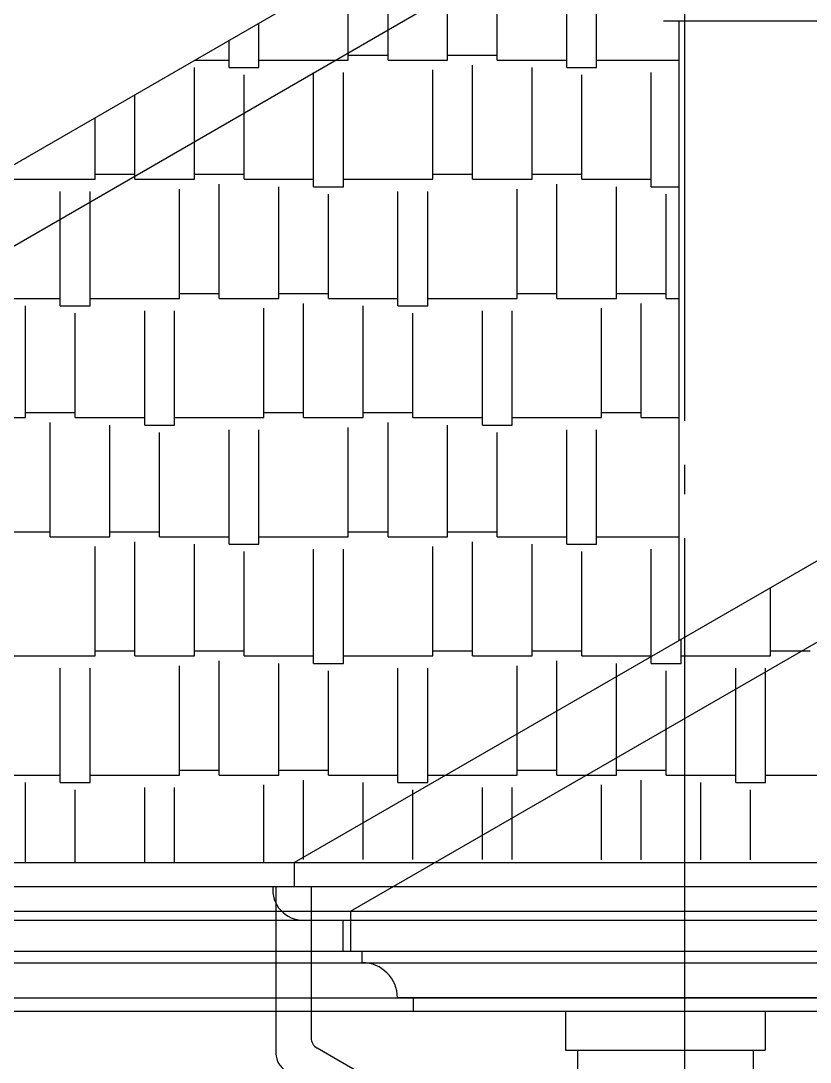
# Model space of a CAD drawing. Extents: x -133165 to 20117, y 15722 to 63536.
# Drawn here: x -127241 to -125222, y 55044 to 57708 of the extents above; entities that cross this region are included whole.
import ezdxf

# ---------------------------------------------------------------- set-up
doc = ezdxf.new("R2010")
doc.units = 0
doc.linetypes.add('GOST2_303_5', pattern=[24, 20, -1.5, 1, -1.5])
doc.layers.get('0').update_dxf_attribs({"linetype": 'CONTINUOUS'})
doc.layers.add('AXIS', color=7, linetype='GOST2_303_5')

# ---------------------------------------------------------------- blocks, each defined once
blk = doc.blocks.new('*X252')
at = {"linetype": 'CONTINUOUS', "ltscale": 10}
for p, q in [((-125653.8, 57912), (-125653.8, 58058.5)), ((-125755.4, 57912), (-125755.4, 57999.9)), ((-125907.6, 57912), (-125755.4, 57912)), ((-125755.4, 57924.7), (-125653.8, 57924.7)), ((-125653.8, 57912), (-125567.4, 57912)), ((-125844.3, 57732.4), (-125844.3, 57880.2)), ((-125768.1, 57745.8), (-125768.1, 57880.2)), ((-126022.1, 57701), (-126022.1, 57845.9)), ((-126149.1, 57678.6), (-126149.1, 57772.6)), ((-126301.5, 57651.7), (-126301.5, 57684.6))]:
    blk.add_line(p, q, dxfattribs=at)
blk = doc.blocks.new('*X253')
at = {"linetype": 'CONTINUOUS', "ltscale": 10}
for p, q in [((-126301.5, 57684.6), (-126301.5, 57892.4)), ((-126403.1, 57633.8), (-126403.1, 57833.8)), ((-126631.7, 57593.5), (-126631.7, 57701.8)), ((-126707.9, 57588.1), (-126707.9, 57657.8)), ((-126796.8, 57564.4), (-126796.8, 57588.1)), ((-126795.5, 57607.2), (-126707.9, 57607.2)), ((-126707.9, 57588.1), (-126662.2, 57588.1)), ((-126631.7, 57607.2), (-126554.1, 57607.2))]:
    blk.add_line(p, q, dxfattribs=at)
blk = doc.blocks.new('*X254')
at = {"linetype": 'CONTINUOUS', "ltscale": 10}
for p, q in [((-126403.1, 57625.9), (-126403.1, 57633.8)), ((-126662.2, 57588.1), (-126631.7, 57588.1)), ((-126631.7, 57588.1), (-126631.7, 57593.5)), ((-126554.1, 57607.2), (-126435.5, 57607.2)), ((-126796.8, 57398.6), (-126796.8, 57564.4)), ((-126669.8, 57471.9), (-126669.8, 57569.1)), ((-126492, 57574.6), (-126492, 57575.4)), ((-126949.2, 57310.6), (-126949.2, 57518.5)), ((-127050.8, 57302.4), (-127050.8, 57459.8)), ((-127279.4, 57283.3), (-127279.4, 57327.8)), ((-127279.4, 57302.4), (-127050.8, 57302.4)), ((-127050.8, 57315.1), (-126949.2, 57315.1)), ((-127355.6, 57283.3), (-127355.6, 57283.8)), ((-127355.6, 57283.3), (-127279.4, 57283.3)), ((-127139.7, 57200.6), (-127139.7, 57270.7)), ((-127063.5, 57244.6), (-127063.5, 57270.7)), ((-127317.5, 57098), (-127317.5, 57264.3)), ((-127444.5, 57024.7), (-127444.5, 57232.5)), ((-127596.9, 56997.6), (-127596.9, 57144.5)), ((-127698.5, 56997.6), (-127698.5, 57085.9)), ((-127698.5, 57010.3), (-127596.9, 57010.3)), ((-127851.4, 56997.6), (-127698.5, 56997.6)), ((-127596.9, 56997.6), (-127491.4, 56997.6)), ((-127787.4, 56826.7), (-127787.4, 56965.8)), ((-127711.2, 56870.7), (-127711.2, 56965.8)), ((-127965.2, 56724), (-127965.2, 56931.9)), ((-128092.2, 56692.8), (-128092.2, 56858.6)), ((-128244.6, 56692.8), (-128244.6, 56770.6)), ((-128346.2, 56692.8), (-128346.2, 56711.9)), ((-128379.3, 56692.8), (-128346.2, 56692.8)), ((-128346.2, 56705.5), (-128244.6, 56705.5)), ((-128244.6, 56692.8), (-128092.2, 56692.8)), ((-128092.2, 56705.5), (-127997.3, 56705.5)), ((-128435.1, 56452.7), (-128435.1, 56660.6)), ((-128358.9, 56496.7), (-128358.9, 56661)), ((-128130.3, 56628.7), (-128130.3, 56667.4)), ((-128612.9, 56388), (-128612.9, 56557.9)), ((-128739.9, 56388), (-128739.9, 56484.6)), ((-128892.3, 56388), (-128892.3, 56396.6)), ((-128739.9, 56400.7), (-128612.9, 56400.7)), ((-128892.3, 56388), (-128739.9, 56388)), ((-128778, 56254.8), (-128778, 56362.6)), ((-128676.4, 56313.4), (-128676.4, 56375.3)), ((-128612.9, 56388), (-128547.2, 56388)), ((-129006.6, 56218.9), (-129006.6, 56330.6)), ((-129082.8, 56198.5), (-129082.8, 56286.6)), ((-129260.6, 56083.2), (-129260.6, 56184)), ((-129387.6, 56083.2), (-129387.6, 56110.7)), ((-129387.6, 56095.9), (-129260.6, 56095.9)), ((-129435.1, 56083.2), (-129387.6, 56083.2)), ((-129324.1, 55939.5), (-129324.1, 56070.5)), ((-129260.6, 56083.2), (-129195.9, 56083.2)), ((-129425.7, 55880.8), (-129425.7, 56057.8)), ((-129654.3, 55759.3), (-129654.3, 55956.7)), ((-129730.5, 55759.3), (-129730.5, 55912.7)), ((-129908.3, 55778.4), (-129908.3, 55810)), ((-129941.1, 55791.1), (-129908.3, 55791.1)), ((-129908.3, 55778.4), (-129730.5, 55778.4)), ((-129654.3, 55778.4), (-129603.1, 55778.4)), ((-129971.8, 55565.5), (-129971.8, 55765.7)), ((-129819.4, 55653.5), (-129819.4, 55759.3)), ((-129730.5, 55759.3), (-129654.3, 55759.3)), ((-129692.4, 55726.8), (-129692.4, 55740.3)), ((-130073.4, 55554.7), (-130073.4, 55714.7)), ((-130302, 55554.7), (-130302, 55582.7))]:
    blk.add_line(p, q, dxfattribs=at)
blk = doc.blocks.new('*X255')
at = {"linetype": 'CONTINUOUS', "ltscale": 10}
for p, q in [((-125844.3, 57588.1), (-125844.3, 57732.4)), ((-125768.1, 57588.1), (-125768.1, 57745.8)), ((-126022.1, 57607.2), (-126022.1, 57701)), ((-126149.1, 57607.2), (-126149.1, 57678.6)), ((-126301.5, 57607.2), (-126301.5, 57651.7)), ((-126403.1, 57607.2), (-126403.1, 57625.9)), ((-126403.1, 57619.9), (-126301.5, 57619.9)), ((-126149.1, 57619.9), (-126022.1, 57619.9)), ((-126435.5, 57607.2), (-126403.1, 57607.2)), ((-126301.5, 57607.2), (-126149.1, 57607.2)), ((-126085.6, 57302.4), (-126085.6, 57594.5)), ((-126022.1, 57607.2), (-125844.3, 57607.2)), ((-125933.2, 57302.4), (-125933.2, 57588.1)), ((-125844.3, 57588.1), (-125768.1, 57588.1)), ((-125768.1, 57607.2), (-125557.6, 57607.2)), ((-126492, 57283.3), (-126492, 57574.6)), ((-126415.8, 57283.3), (-126415.8, 57575.4)), ((-126187.2, 57302.4), (-126187.2, 57581.8)), ((-125806.2, 57302.4), (-125806.2, 57569.1)), ((-125628.4, 57283.3), (-125628.4, 57575.4)), ((-126669.8, 57302.4), (-126669.8, 57471.9)), ((-126796.8, 57302.4), (-126796.8, 57398.6)), ((-126949.2, 57302.4), (-126949.2, 57310.6)), ((-126949.2, 57302.4), (-126796.8, 57302.4)), ((-126796.8, 57315.1), (-126669.8, 57315.1)), ((-126669.8, 57302.4), (-126492, 57302.4)), ((-126415.8, 57302.4), (-126187.2, 57302.4)), ((-126187.2, 57315.1), (-126085.6, 57315.1)), ((-126085.6, 57302.4), (-125933.2, 57302.4)), ((-125933.2, 57315.1), (-125806.2, 57315.1)), ((-125806.2, 57302.4), (-125628.4, 57302.4)), ((-126834.9, 56997.6), (-126834.9, 57277)), ((-126733.3, 56997.6), (-126733.3, 57289.7)), ((-126580.9, 56997.6), (-126580.9, 57283.3)), ((-126492, 57283.3), (-126415.8, 57283.3)), ((-126276.1, 56978.5), (-126276.1, 57270.6)), ((-126199.9, 56978.5), (-126199.9, 57270.6)), ((-125971.3, 56997.6), (-125971.3, 57277)), ((-125869.7, 56997.6), (-125869.7, 57289.7)), ((-125717.3, 56997.6), (-125717.3, 57283.3)), ((-125628.4, 57283.3), (-125557.6, 57283.3)), ((-127063.5, 56978.5), (-127063.5, 57244.6)), ((-126453.9, 56997.6), (-126453.9, 57264.3)), ((-125590.3, 56997.6), (-125590.3, 57264.3)), ((-127139.7, 56978.5), (-127139.7, 57200.6)), ((-126834.9, 57010.3), (-126733.3, 57010.3)), ((-126580.9, 57010.3), (-126453.9, 57010.3)), ((-125971.3, 57010.3), (-125869.7, 57010.3)), ((-125717.3, 57010.3), (-125590.3, 57010.3)), ((-127317.5, 56997.6), (-127139.7, 56997.6)), ((-127228.6, 56692.8), (-127228.6, 56978.5)), ((-127139.7, 56978.5), (-127063.5, 56978.5)), ((-127063.5, 56997.6), (-126834.9, 56997.6)), ((-126733.3, 56997.6), (-126580.9, 56997.6)), ((-126517.4, 56692.8), (-126517.4, 56984.9)), ((-126453.9, 56997.6), (-126276.1, 56997.6)), ((-126365, 56692.8), (-126365, 56978.5)), ((-126276.1, 56978.5), (-126199.9, 56978.5)), ((-126199.9, 56997.6), (-125971.3, 56997.6)), ((-125869.7, 56997.6), (-125717.3, 56997.6)), ((-125653.8, 56692.8), (-125653.8, 56984.9)), ((-125590.3, 56997.6), (-125557.6, 56997.6)), ((-127101.6, 56692.8), (-127101.6, 56959.5)), ((-126923.8, 56673.7), (-126923.8, 56965.8)), ((-126847.6, 56673.7), (-126847.6, 56965.8)), ((-126619, 56692.8), (-126619, 56972.2)), ((-126238, 56692.8), (-126238, 56959.5)), ((-126060.2, 56673.7), (-126060.2, 56965.8)), ((-125984, 56673.7), (-125984, 56965.8)), ((-125755.4, 56692.8), (-125755.4, 56972.2)), ((-127381, 56692.8), (-127228.6, 56692.8)), ((-127228.6, 56705.5), (-127101.6, 56705.5)), ((-127101.6, 56692.8), (-126923.8, 56692.8)), ((-126847.6, 56692.8), (-126619, 56692.8)), ((-126619, 56705.5), (-126517.4, 56705.5)), ((-126517.4, 56692.8), (-126365, 56692.8)), ((-126365, 56705.5), (-126238, 56705.5)), ((-126238, 56692.8), (-126060.2, 56692.8)), ((-125984, 56692.8), (-125755.4, 56692.8)), ((-125755.4, 56705.5), (-125653.8, 56705.5)), ((-125653.8, 56692.8), (-125557.6, 56692.8)), ((-127165.1, 56388), (-127165.1, 56680.1)), ((-127012.7, 56388), (-127012.7, 56673.7)), ((-126923.8, 56673.7), (-126847.6, 56673.7)), ((-126707.9, 56368.9), (-126707.9, 56661)), ((-126631.7, 56368.9), (-126631.7, 56661)), ((-126403.1, 56388), (-126403.1, 56667.4)), ((-126301.5, 56388), (-126301.5, 56680.1)), ((-126149.1, 56388), (-126149.1, 56673.7)), ((-126060.2, 56673.7), (-125984, 56673.7)), ((-125844.3, 56368.9), (-125844.3, 56661)), ((-125768.1, 56368.9), (-125768.1, 56661)), ((-126885.7, 56388), (-126885.7, 56654.7)), ((-126022.1, 56388), (-126022.1, 56654.7)), ((-127266.7, 56400.7), (-127165.1, 56400.7)), ((-127012.7, 56400.7), (-126885.7, 56400.7)), ((-126403.1, 56400.7), (-126301.5, 56400.7)), ((-126149.1, 56400.7), (-126022.1, 56400.7)), ((-127165.1, 56388), (-127012.7, 56388)), ((-127050.8, 56083.2), (-127050.8, 56362.6)), ((-126949.2, 56083.2), (-126949.2, 56375.3)), ((-126885.7, 56388), (-126707.9, 56388)), ((-126796.8, 56083.2), (-126796.8, 56368.9)), ((-126707.9, 56368.9), (-126631.7, 56368.9)), ((-126631.7, 56388), (-126403.1, 56388)), ((-126301.5, 56388), (-126149.1, 56388)), ((-126187.2, 56083.2), (-126187.2, 56362.6)), ((-126085.6, 56083.2), (-126085.6, 56375.3)), ((-126022.1, 56388), (-125844.3, 56388)), ((-125933.2, 56083.2), (-125933.2, 56368.9)), ((-125844.3, 56368.9), (-125768.1, 56368.9)), ((-125768.1, 56388), (-125557.6, 56388)), ((-126669.8, 56083.2), (-126669.8, 56349.9)), ((-126492, 56064.1), (-126492, 56356.2)), ((-126415.8, 56064.1), (-126415.8, 56356.2)), ((-125806.2, 56083.2), (-125806.2, 56349.9)), ((-125628.4, 56081.7), (-125628.4, 56356.2)), ((-127050.8, 56095.9), (-126949.2, 56095.9)), ((-126796.8, 56095.9), (-126669.8, 56095.9)), ((-126187.2, 56095.9), (-126085.6, 56095.9)), ((-125933.2, 56095.9), (-125806.2, 56095.9)), ((-127279.4, 56083.2), (-127050.8, 56083.2)), ((-126949.2, 56083.2), (-126796.8, 56083.2)), ((-126733.3, 55778.4), (-126733.3, 56070.5)), ((-126669.8, 56083.2), (-126492, 56083.2)), ((-126415.8, 56083.2), (-126187.2, 56083.2)), ((-126085.6, 56083.2), (-125933.2, 56083.2)), ((-125869.7, 55942.4), (-125869.7, 56070.5)), ((-125806.2, 56083.2), (-125628.4, 56083.2)), ((-127139.7, 55759.3), (-127139.7, 56051.4)), ((-127063.5, 55759.3), (-127063.5, 56051.4)), ((-126834.9, 55778.4), (-126834.9, 56057.8)), ((-126580.9, 55778.4), (-126580.9, 56064.1)), ((-126492, 56064.1), (-126415.8, 56064.1)), ((-126453.9, 55778.4), (-126453.9, 56045.1)), ((-126276.1, 55759.3), (-126276.1, 56051.4)), ((-126199.9, 55759.3), (-126199.9, 56051.4)), ((-125971.3, 55883.7), (-125971.3, 56057.8)), ((-125717.3, 56030.4), (-125717.3, 56064.1)), ((-127317.5, 55778.4), (-127139.7, 55778.4)), ((-127063.5, 55778.4), (-126834.9, 55778.4)), ((-126834.9, 55791.1), (-126733.3, 55791.1)), ((-126733.3, 55778.4), (-126580.9, 55778.4)), ((-126580.9, 55791.1), (-126453.9, 55791.1)), ((-126453.9, 55778.4), (-126276.1, 55778.4)), ((-126199.9, 55778.4), (-126153.7, 55778.4)), ((-127228.6, 55554.7), (-127228.6, 55759.3)), ((-127139.7, 55759.3), (-127063.5, 55759.3)), ((-126619, 55554.7), (-126619, 55753)), ((-126517.4, 55568.4), (-126517.4, 55765.7)), ((-126365, 55656.4), (-126365, 55759.3)), ((-126276.1, 55759.3), (-126199.9, 55759.3)), ((-127101.6, 55554.7), (-127101.6, 55740.3)), ((-126923.8, 55554.7), (-126923.8, 55746.6)), ((-126847.6, 55554.7), (-126847.6, 55746.6)), ((-126238, 55729.8), (-126238, 55740.3))]:
    blk.add_line(p, q, dxfattribs=at)
blk = doc.blocks.new('*X258')
at = {"linetype": 'CONTINUOUS', "ltscale": 10}
for p, q in [((-125243.8, 56095.9), (-125222, 56095.9)), ((-125336.3, 55759.3), (-125336.3, 56042.5)), ((-125412.5, 55759.3), (-125412.5, 55998.5)), ((-125590.3, 55778.4), (-125590.3, 55895.9)), ((-125717.3, 55778.4), (-125717.3, 55822.5)), ((-125793.7, 55778.4), (-125717.3, 55778.4)), ((-125717.3, 55791.1), (-125590.3, 55791.1)), ((-125590.3, 55778.4), (-125412.5, 55778.4)), ((-125336.3, 55778.4), (-125107.7, 55778.4)), ((-125755.4, 55561.8), (-125755.4, 55753)), ((-125653.8, 55561.7), (-125653.8, 55765.7)), ((-125501.4, 55561.6), (-125501.4, 55759.3)), ((-125412.5, 55759.3), (-125336.3, 55759.3)), ((-125374.4, 55561.5), (-125374.4, 55740.3)), ((-125984, 55562), (-125984, 55668.6)), ((-126060.2, 55562), (-126060.2, 55624.6))]:
    blk.add_line(p, q, dxfattribs=at)
blk = doc.blocks.new('*X259')
at = {"linetype": 'CONTINUOUS', "ltscale": 10}
for p, q in [((-125323.6, 56083.2), (-125323.6, 56257.2)), ((-125552.2, 56064.1), (-125552.2, 56125.7)), ((-125323.6, 56095.9), (-125243.8, 56095.9)), ((-125628.4, 56064.1), (-125628.4, 56081.7)), ((-125552.2, 56083.2), (-125323.6, 56083.2)), ((-125628.4, 56064.1), (-125552.2, 56064.1)), ((-125590.3, 55895.9), (-125590.3, 56045.1)), ((-125412.5, 55998.5), (-125412.5, 56051.4)), ((-125336.3, 56042.5), (-125336.3, 56051.4)), ((-125717.3, 55822.5), (-125717.3, 56030.4)), ((-125869.7, 55778.4), (-125869.7, 55942.4)), ((-125971.3, 55778.4), (-125971.3, 55883.7)), ((-126153.7, 55778.4), (-125971.3, 55778.4)), ((-125971.3, 55791.1), (-125869.7, 55791.1)), ((-125869.7, 55778.4), (-125793.7, 55778.4)), ((-126238, 55562.2), (-126238, 55729.8)), ((-126060.2, 55624.6), (-126060.2, 55746.7)), ((-125984, 55668.6), (-125984, 55746.7)), ((-126365, 55562.3), (-126365, 55656.4)), ((-126517.4, 55562.4), (-126517.4, 55568.4))]:
    blk.add_line(p, q, dxfattribs=at)

msp = doc.modelspace()

# ---------------------------------------------------------------- linework, layer by layer
at = {"ltscale": 10}
for p, q in [((-130350.6, 55554.7), (-125223.5, 58514.8)), ((-126541.3, 55554.7), (-121414.2, 58514.8)), ((-130206.7, 55429.9), (-125226.7, 58305.1)), ((-126397.4, 55429.9), (-121417.4, 58305.1)), ((-125597.4, 57707.6), (-124997.8, 57707.6)), ((-125557.6, 57707.6), (-125557.6, 56122.6)), ((-130350.6, 55554.7), (-124493, 55554.7)), ((-126541.3, 55554.7), (-126541.3, 55493.3)), ((-126541.3, 55554.7), (-124493, 55554.7)), ((-130405.3, 55493.3), (-124493, 55493.3)), ((-126596, 55493.3), (-126488, 55493.3)), ((-126596, 55493.3), (-124493, 55493.3)), ((-126588, 55493.3), (-126588, 55065.6)), ((-126498, 55493.3), (-126498, 55106)), ((-130382.6, 55429.9), (-124242.4, 55429.9)), ((-126397.4, 55429.9), (-126397.4, 55328.3)), ((-130297.4, 55406.8), (-124422.4, 55406.8)), ((-126517.5, 55406.8), (-126417.4, 55406.8)), ((-126498, 55406.8), (-125542.4, 55406.8)), ((-126417.4, 55406.8), (-126417.4, 55328.3)), ((-125542.4, 55406.8), (-124422.4, 55406.8)), ((-130176.7, 55328.3), (-123441.4, 55328.3)), ((-126417.4, 55328.3), (-126367.4, 55328.3)), ((-126417.4, 55328.3), (-125542.4, 55328.3)), ((-126367.4, 55298.3), (-126367.4, 55328.3)), ((-125542.4, 55328.3), (-124372.4, 55328.3)), ((-130176.7, 55298.3), (-123411.4, 55298.3)), ((-126367.4, 55298.3), (-125492.4, 55298.3)), ((-125492.4, 55298.3), (-124372.4, 55298.3)), ((-130046.7, 55208.3), (-123321.4, 55208.3)), ((-126277.4, 55208.3), (-126237.4, 55208.3)), ((-126237.4, 55208.3), (-126277.4, 55208.3)), ((-125542.4, 55208.3), (-126277.4, 55208.3)), ((-126237.4, 55208.3), (-126237.4, 55174.3)), ((-126237.4, 55208.3), (-126237.4, 55208.3)), ((-124242.4, 55208.3), (-125542.4, 55208.3)), ((-130046.7, 55174.3), (-124187.1, 55174.3)), ((-126237.4, 55174.3), (-123287.4, 55174.3)), ((-125847.4, 55174.3), (-125847.4, 55074.3)), ((-125337.4, 55174.3), (-125337.4, 55074.3)), ((-125872.4, 54727.5), (-126483, 55080)), ((-125872.4, 54727.5), (-126483, 55080)), ((-125847.4, 55074.3), (-125337.4, 55074.3)), ((-125817.4, 55074.3), (-125817.4, 51894.8)), ((-125367.4, 55074.3), (-125367.4, 51894.8))]:
    msp.add_line(p, q, dxfattribs=at)
for centre, radius, start, end in [((-126517.5, 55485.7), 78.9, 174.434, 270), ((-126367.4, 55208.3), 90, 0, 90), ((-126468, 55106), 30, 180, 240), ((-126538, 55065.6), 50, 180, 240)]:
    msp.add_arc(centre, radius, start, end, dxfattribs=at)
at = {"layer": 'AXIS', "color": 147, "ltscale": 75}
msp.add_line((-125542.4, 44084.3), (-125542.4, 59309.6), dxfattribs=at)

# ---------------------------------------------------------------- block references
at = {"ltscale": 10}
for name in ['*X253', '*X259', '*X258', '*X252', '*X255', '*X254']:
    msp.add_blockref(name, (0, 0), dxfattribs=at)

doc.saveas('drawing.dxf')
